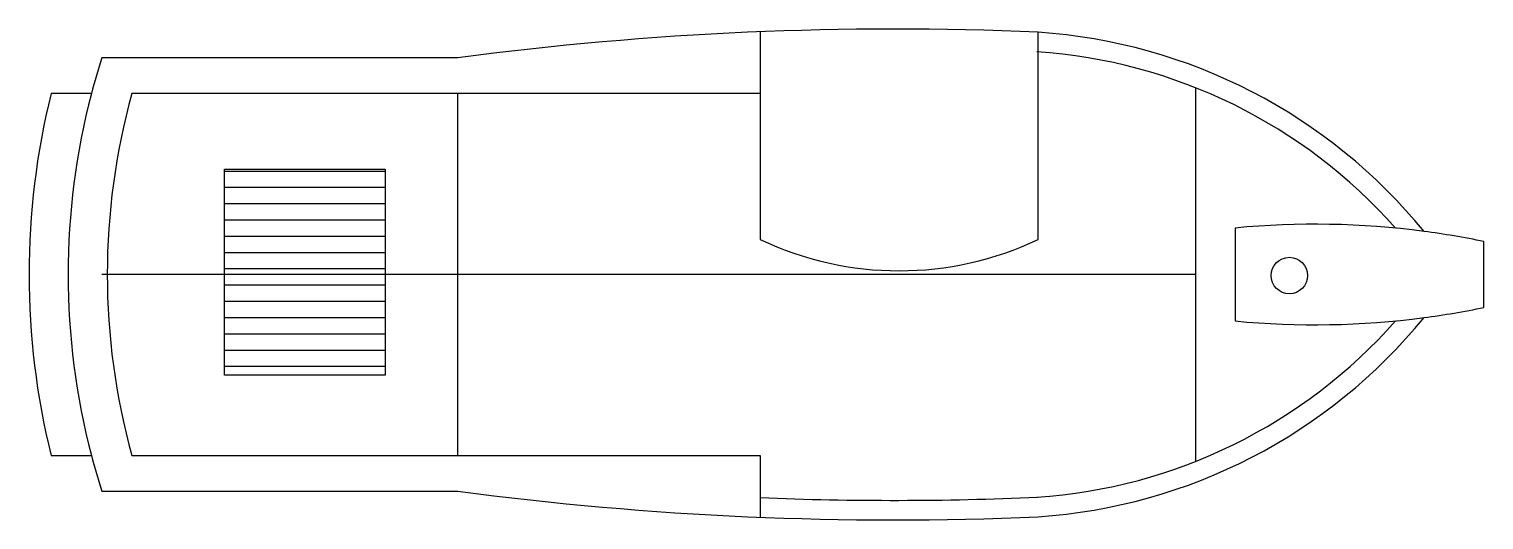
# Model space of a CAD drawing. Extents: x -11.2 to 0, y -1.9 to 1.9.
import ezdxf

# ---------------------------------------------------------------- set-up
doc = ezdxf.new("R2010")
doc.units = 0
doc.header["$MEASUREMENT"] = 0
doc.layers.get('0').update_dxf_attribs({"linetype": 'CONTINUOUS'})
doc.layers.add('C-BARCO', color=2, linetype='CONTINUOUS')

# ---------------------------------------------------------------- blocks, each defined once
blk = doc.blocks.new('*X0')
at = {"color": 0}
for p, q in [((26.601, 24.625), (27.835, 24.625)), ((26.601, 24.5), (27.835, 24.5)), ((26.601, 24.375), (27.835, 24.375)), ((26.601, 24.25), (27.835, 24.25)), ((26.601, 24.125), (27.835, 24.125)), ((26.601, 24), (27.835, 24)), ((26.601, 23.875), (27.835, 23.875)), ((26.601, 23.75), (27.835, 23.75)), ((26.601, 23.625), (27.835, 23.625)), ((26.601, 23.5), (27.835, 23.5)), ((26.601, 23.375), (27.835, 23.375)), ((26.601, 23.25), (27.835, 23.25)), ((26.601, 23.125), (27.835, 23.125))]:
    blk.add_line(p, q, dxfattribs=at)

msp = doc.modelspace()

# ---------------------------------------------------------------- linework, layer by layer
at = {"layer": 'C-BARCO'}
for p, q in [((-7.882, -1.39), (-7.882, 1.39)), ((-2.216, 1.436), (-2.216, -1.436)), ((-2.216, 0), (-10.616, 0))]:
    msp.add_line(p, q, dxfattribs=at)
msp.add_lwpolyline([(0, -0.253), (0, 0.253, 0.018242), (-0.46, 0.331, 0.207516), (-3.423, 1.861, 0.043573), (-7.882, 1.665), (-10.616, 1.665, 0.013041), (-10.696, 1.39), (-11.006, 1.39, 0.121776), (-11.006, -1.39), (-10.696, -1.39, 0.013041), (-10.616, -1.665), (-7.882, -1.665, 0.043573), (-3.423, -1.861, 0.207516), (-0.46, -0.331, 0.018242)], format="xyb", close=True, dxfattribs=at)
for points in [[(-5.56, 1.864), (-5.56, 0.27, 0.225992), (-3.423, 0.27), (-3.423, 1.861)], [(-5.56, 1.39), (-10.385, 1.39, 0.136353), (-10.385, -1.39), (-5.56, -1.39), (-5.56, -1.864)], [(-0.46, 0.331, 0.056828), (-1.911, 0.357), (-1.911, 0), (-1.911, -0.357, 0.056828), (-0.46, -0.331)], [(-3.433, -1.711, 0.19738), (-0.678, -0.356, 0.19738)], [(-5.56, -1.714, 0.020888), (-3.43, -1.711, 0.020888)]]:
    msp.add_lwpolyline(points, format="xyb", dxfattribs=at)
msp.add_lwpolyline([(-9.674, 0.808), (-8.441, 0.808), (-8.441, -0.772), (-9.674, -0.772)], close=True, dxfattribs=at)
msp.add_circle((-1.494, -0.008), 0.14, dxfattribs=at)
for centre, radius, start, end in [((-3.706, -2.32), 4.04, 41.4651, 86.1271), ((-5.383, 0), 5.492, 165.3388, 194.6612)]:
    msp.add_arc(centre, radius, start, end, dxfattribs=at)

# ---------------------------------------------------------------- block references
msp.add_blockref('*X0', (-36.276, -23.83), dxfattribs=at)

doc.saveas('drawing.dxf')
